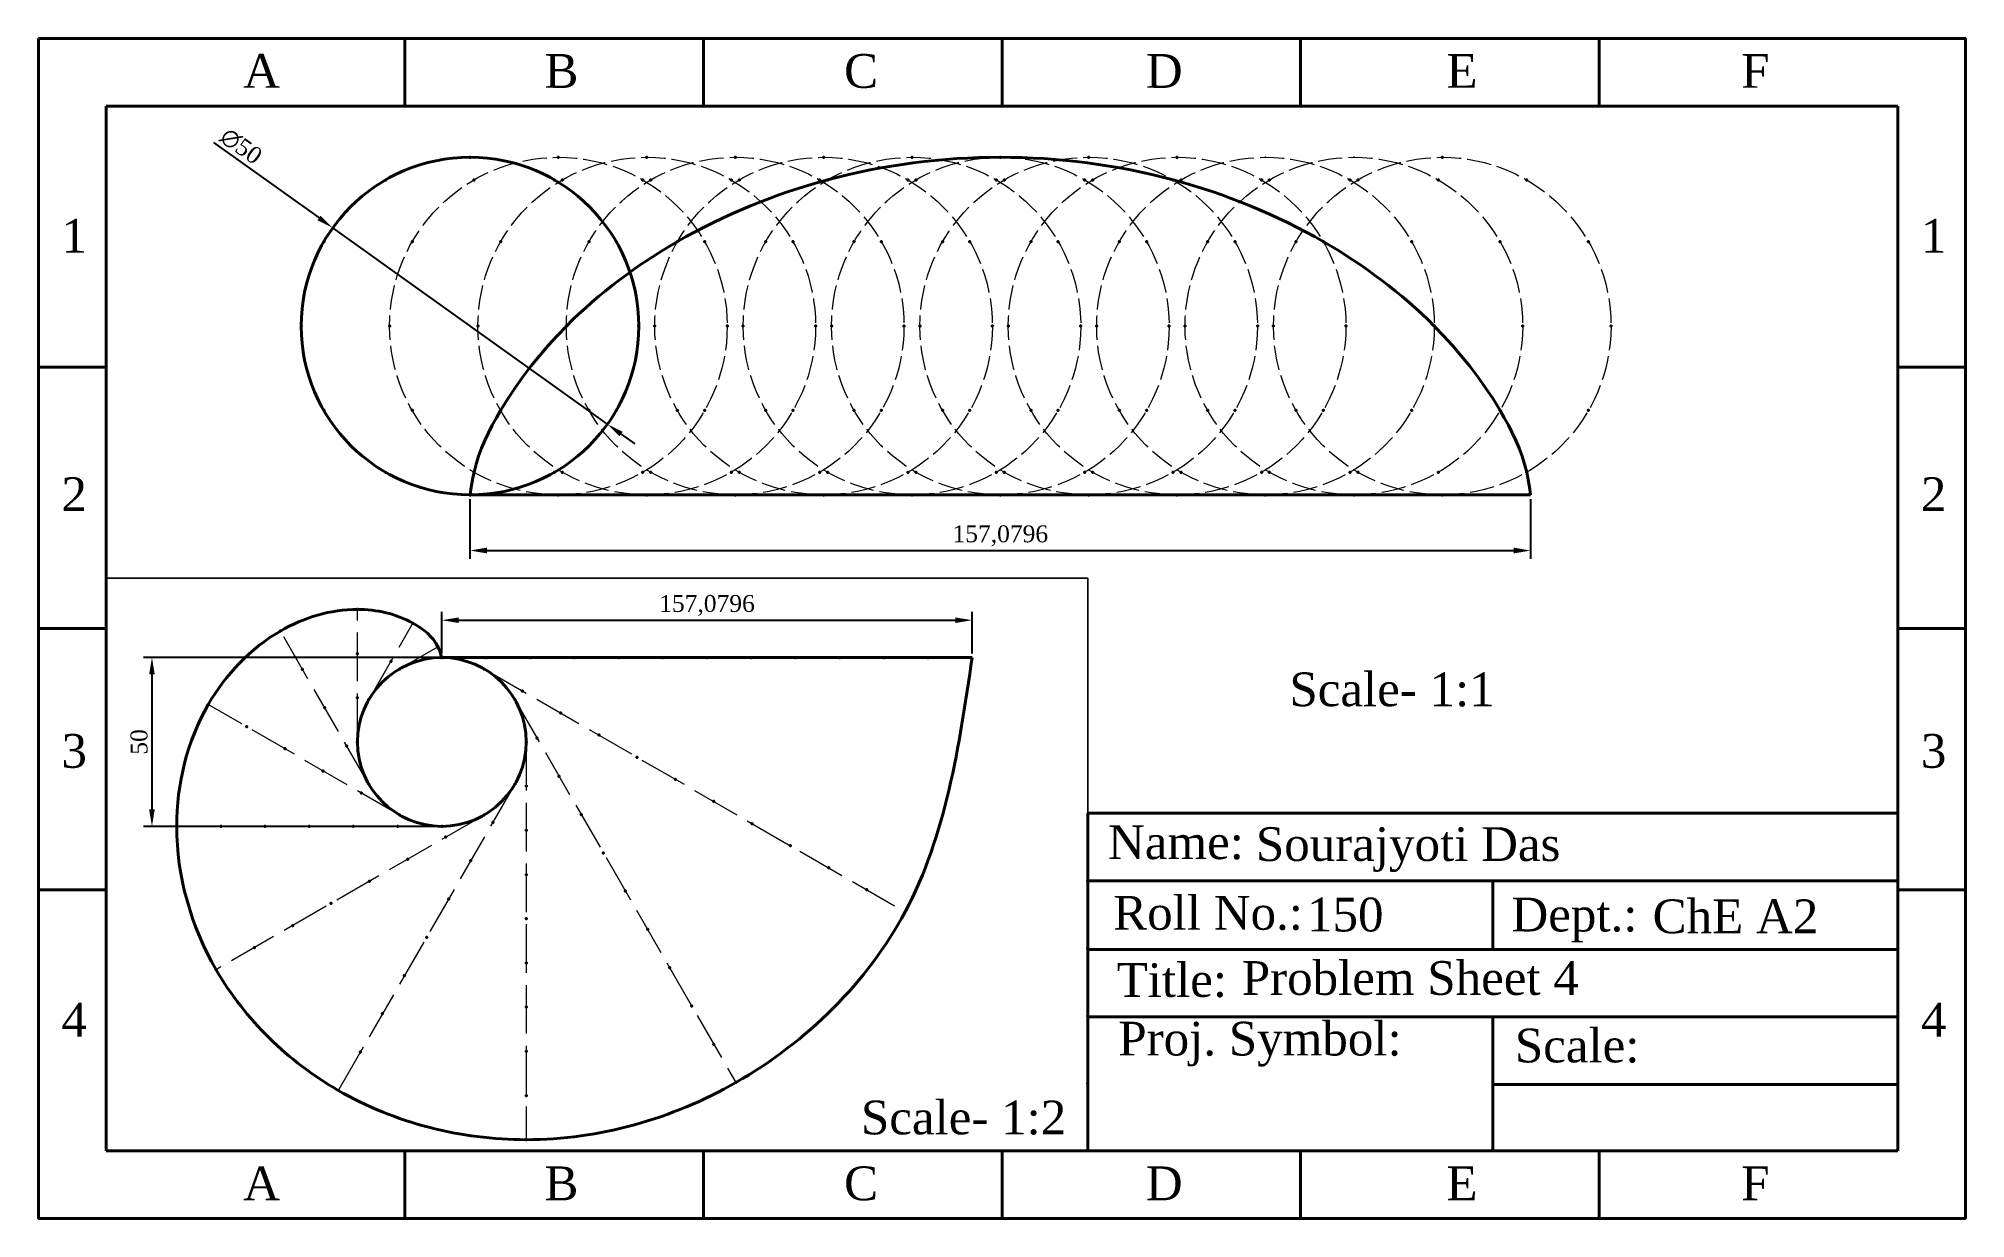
# Paper-space layout 'Layout1' of a CAD drawing. Header units: millimetres. Extents: x 1 to 286, y 1 to 175.
# The model-space entities are those that its viewports show. They can reach past a viewport. Long polylines and large blocks are cut down to what shows.
import ezdxf

# ---------------------------------------------------------------- set-up
doc = ezdxf.new("R2010")
doc.units = ezdxf.units.MM
doc.header["$PDSIZE"] = -2.5
doc.linetypes.add('ACAD_ISO02W100', pattern=[15, 12, -3])
for name, color, linetype, lineweight in [('Dimension', 123, 'Continuous', 18), ('Hidden', 5, 'ACAD_ISO02W100', 18), ('Margin', 7, 'Continuous', 40), ('Object', 7, 'Continuous', 40), ('Text', 7, 'Continuous', 25), ('Thin', 7, 'Continuous', 18), ('Viewport', 7, 'Continuous', 18)]:
    doc.layers.add(name, color=color, linetype=linetype, lineweight=lineweight)
doc.styles.get("Standard").update_dxf_attribs({"font": 'times.ttf'})
doc.dimstyles.new('ISO-25', dxfattribs={"dimtxt": 2.5, "dimasz": 2.5, "dimexe": 1.25, "dimexo": 0.625, "dimtad": 1, "dimtxsty": 'Standard', "dimcen": 2.5, "dimadec": 0, "dimazin": 0, "dimtfac": 1, "dimtmove": 0, "dimatfit": 3, "dimfxl": 1, "dimarcsym": 0})

# ---------------------------------------------------------------- blocks, each defined once
blk = doc.blocks.new('*D9')
at = {"layer": 'Defpoints', "color": 0, "transparency": 16777216}
for p in [(60.54, 83.7), (17.61, 58.7), (60.54, 58.7)]:
    blk.add_point(p, dxfattribs=at)
at = {"layer": 'Dimension', "color": 0, "lineweight": -2, "transparency": 16777216}
for p, q in [((59.92, 83.7), (16.36, 83.7)), ((17.61, 81.2), (17.61, 61.2)), ((59.92, 58.7), (16.36, 58.7))]:
    blk.add_line(p, q, dxfattribs=at)
at = {"layer": 'Dimension', "color": 0, "transparency": 16777216}
for points in [[(17.19, 81.2), (18.02, 81.2), (17.61, 83.7)], [(17.19, 61.2), (18.02, 61.2), (17.61, 58.7)]]:
    blk.add_solid(points, dxfattribs=at)
at = {"layer": 'Dimension', "color": 0, "transparency": 16777216, "insert": (15.71, 71.2), "char_height": 2.5, "attachment_point": 5, "rotation": 90}
blk.add_mtext('50', dxfattribs=at)
blk = doc.blocks.new('*D12')
at = {"layer": 'Defpoints', "color": 0, "transparency": 16777216}
for p in [(139.08, 89.23), (60.54, 83.7), (139.08, 83.7)]:
    blk.add_point(p, dxfattribs=at)
at = {"layer": 'Dimension', "color": 0, "lineweight": -2, "transparency": 16777216}
for p, q in [((60.54, 84.32), (60.54, 90.48)), ((63.04, 89.23), (136.58, 89.23)), ((139.08, 84.32), (139.08, 90.48))]:
    blk.add_line(p, q, dxfattribs=at)
at = {"layer": 'Dimension', "color": 0, "transparency": 16777216}
for points in [[(63.04, 89.64), (63.04, 88.81), (60.54, 89.23)], [(136.58, 89.64), (136.58, 88.81), (139.08, 89.23)]]:
    blk.add_solid(points, dxfattribs=at)
at = {"layer": 'Dimension', "color": 0, "transparency": 16777216, "insert": (99.81, 91.41), "char_height": 2.5, "attachment_point": 5}
blk.add_mtext('157,0796', dxfattribs=at)
blk = doc.blocks.new('*D3')
at = {"layer": 'Defpoints', "color": 0, "transparency": 16777216}
for p in [(6645715.46, 6097223.52), (6645756.13, 6097194.43)]:
    blk.add_point(p, dxfattribs=at)
at = {"layer": 'Dimension', "color": 0, "lineweight": -2, "transparency": 16777216}
for p, q in [((6645697.78, 6097236.17), (6645713.43, 6097224.98)), ((6645756.13, 6097194.43), (6645715.46, 6097223.52)), ((6645758.16, 6097192.97), (6645760.19, 6097191.52))]:
    blk.add_line(p, q, dxfattribs=at)
at = {"layer": 'Dimension', "color": 0, "transparency": 16777216}
for points in [[(6645713.67, 6097225.31), (6645713.19, 6097224.64), (6645715.46, 6097223.52)], [(6645758.4, 6097193.31), (6645757.92, 6097192.63), (6645756.13, 6097194.43)]]:
    blk.add_solid(points, dxfattribs=at)
at = {"layer": 'Dimension', "color": 0, "transparency": 16777216, "insert": (6645701.89, 6097235.6), "char_height": 2.5, "attachment_point": 5, "rotation": 324.4171}
blk.add_mtext('∅50', dxfattribs=at)
blk = doc.blocks.new('*D4')
at = {"layer": 'Defpoints', "color": 0, "transparency": 16777216}
for p in [(6645735.79, 6097183.97), (6645892.87, 6097183.97), (6645892.87, 6097175.73)]:
    blk.add_point(p, dxfattribs=at)
at = {"layer": 'Dimension', "color": 0, "lineweight": -2, "transparency": 16777216}
for p, q in [((6645735.79, 6097183.35), (6645735.79, 6097174.48)), ((6645892.87, 6097183.35), (6645892.87, 6097174.48)), ((6645738.29, 6097175.73), (6645890.37, 6097175.73))]:
    blk.add_line(p, q, dxfattribs=at)
at = {"layer": 'Dimension', "color": 0, "transparency": 16777216}
for points in [[(6645738.29, 6097176.15), (6645738.29, 6097175.31), (6645735.79, 6097175.73)], [(6645890.37, 6097176.15), (6645890.37, 6097175.31), (6645892.87, 6097175.73)]]:
    blk.add_solid(points, dxfattribs=at)
at = {"layer": 'Dimension', "color": 0, "transparency": 16777216, "insert": (6645814.33, 6097177.91), "char_height": 2.5, "attachment_point": 5}
blk.add_mtext('157,0796', dxfattribs=at)

msp = doc.modelspace()

# ---------------------------------------------------------------- linework, layer by layer
at = {"layer": 'Hidden', "ltscale": 0.3}
for p, q in [((6646121.24822, 6097208.9739), (6646121.24822, 6097248.2438)), ((6646124.59759, 6097221.4739), (6646137.68755, 6097244.14639)), ((6646124.59759, 6097196.4739), (6646098.41765, 6097241.81888)), ((6646133.74822, 6097230.62454), (6646145.08446, 6097237.16952)), ((6646158.74822, 6097230.62454), (6646283.4469, 6097158.62972)), ((6646133.74822, 6097187.32327), (6646077.067, 6097220.04819)), ((6646167.89886, 6097221.4739), (6646233.34869, 6097108.11147)), ((6646171.24822, 6097208.9739), (6646171.24822, 6097091.1642)), ((6646167.89886, 6097196.4739), (6646115.53899, 6097105.78395)), ((6646158.74822, 6097187.32327), (6646079.39451, 6097141.50839)), ((6646146.24822, 6097183.9739), (6646067.70842, 6097183.9739))]:
    msp.add_line(p, q, dxfattribs=at)
for centre in [(6645748.88455, 6097208.9739), (6645761.97452, 6097208.9739), (6645775.06448, 6097208.9739), (6645788.15445, 6097208.9739), (6645801.24442, 6097208.9739), (6645814.33438, 6097208.9739), (6645827.42435, 6097208.9739), (6645840.51432, 6097208.9739), (6645853.60428, 6097208.9739), (6645866.69425, 6097208.9739), (6645879.78422, 6097208.9739)]:
    msp.add_circle(centre, 25, dxfattribs=at)
at = {"layer": 'Object'}
for p, q in [((6646146.24822, 6097233.9739), (6646303.32782, 6097233.9739)), ((6645735.79458, 6097183.9739), (6645892.87418, 6097183.9739))]:
    msp.add_line(p, q, dxfattribs=at)
for centre in [(6645735.79458, 6097208.9739), (6646146.24822, 6097208.9739)]:
    msp.add_circle(centre, 25, dxfattribs=at)
for points in [[(6646146.24822, 6097233.9739), (6646145.08446, 6097237.16952), (6646137.68755, 6097244.14639), (6646121.24822, 6097248.2438), (6646098.41765, 6097241.81888), (6646077.067, 6097220.04819), (6646067.70842, 6097183.9739), (6646079.39451, 6097141.50839), (6646115.53899, 6097105.78395), (6646171.24822, 6097091.1642), (6646233.34869, 6097108.11147), (6646283.4469, 6097158.62972), (6646303.32782, 6097233.9739)], [(6645735.79458, 6097183.9739), (6645736.38455, 6097187.32327), (6645740.32388, 6097196.4739), (6645750.06448, 6097208.9739), (6645766.50381, 6097221.4739), (6645788.74442, 6097230.62454), (6645814.33438, 6097233.9739), (6645839.92435, 6097230.62454), (6645862.16495, 6097221.4739), (6645878.60428, 6097208.9739), (6645888.34488, 6097196.4739), (6645892.28422, 6097187.32327), (6645892.87418, 6097183.9739)]]:
    msp.add_spline(points, degree=3, dxfattribs=at)
for p in [(6646121.24822, 6097248.2438), (6646137.68755, 6097244.14639), (6646098.41765, 6097241.81888), (6646145.08446, 6097237.16952), (6645735.79458, 6097233.9739), (6645748.88455, 6097233.9739), (6645761.97452, 6097233.9739), (6645775.06448, 6097233.9739), (6645788.15445, 6097233.9739), (6645801.24442, 6097233.9739), (6645814.33438, 6097233.9739), (6645827.42435, 6097233.9739), (6645840.51432, 6097233.9739), (6645879.78422, 6097233.9739), (6646121.24822, 6097235.15384), (6646146.24822, 6097233.9739), (6646159.33819, 6097233.9739), (6646172.42815, 6097233.9739), (6646185.51812, 6097233.9739), (6646198.60809, 6097233.9739), (6646211.69805, 6097233.9739), (6646224.78802, 6097233.9739), (6646237.87799, 6097233.9739), (6646250.96795, 6097233.9739), (6646264.05792, 6097233.9739), (6646277.14789, 6097233.9739), (6646290.23785, 6097233.9739), (6646131.14257, 6097232.81015), (6645723.29458, 6097230.62454), (6645736.38455, 6097230.62454), (6645748.29458, 6097230.62454), (6645749.47452, 6097230.62454), (6645761.38455, 6097230.62454), (6645762.56448, 6097230.62454), (6645774.47452, 6097230.62454), (6645775.65445, 6097230.62454), (6645787.56448, 6097230.62454), (6645788.74442, 6097230.62454), (6645800.65445, 6097230.62454), (6645801.83438, 6097230.62454), (6645813.74442, 6097230.62454), (6645814.92435, 6097230.62454), (6645826.83438, 6097230.62454), (6645828.01432, 6097230.62454), (6645839.92435, 6097230.62454), (6645841.10428, 6097230.62454), (6645853.01432, 6097230.62454), (6645854.19425, 6097230.62454), (6645866.10428, 6097230.62454), (6645867.28422, 6097230.62454), (6645879.19425, 6097230.62454), (6645892.28422, 6097230.62454), (6646104.96264, 6097230.48264), (6646133.74822, 6097230.62454), (6646158.74822, 6097230.62454), (6646170.08446, 6097224.07956), (6645714.14395, 6097221.4739), (6645727.23391, 6097221.4739), (6645740.32388, 6097221.4739), (6645753.41385, 6097221.4739), (6645757.44522, 6097221.4739), (6645766.50381, 6097221.4739), (6645770.53518, 6097221.4739), (6645779.59378, 6097221.4739), (6645783.62515, 6097221.4739), (6645792.68375, 6097221.4739), (6645796.71512, 6097221.4739), (6645805.77371, 6097221.4739), (6645809.80508, 6097221.4739), (6645818.86368, 6097221.4739), (6645822.89505, 6097221.4739), (6645831.95365, 6097221.4739), (6645835.98502, 6097221.4739), (6645845.04361, 6097221.4739), (6645849.07498, 6097221.4739), (6645858.13358, 6097221.4739), (6645862.16495, 6097221.4739), (6645875.25492, 6097221.4739), (6645888.34488, 6097221.4739), (6645901.43485, 6097221.4739), (6646077.067, 6097220.04819), (6646121.24822, 6097222.06387), (6646124.59759, 6097221.4739), (6646167.89886, 6097221.4739), (6646111.50762, 6097219.14639), (6646181.42071, 6097217.53457), (6646088.40325, 6097213.5032), (6646192.75695, 6097210.98959), (6645710.79458, 6097208.9739), (6645723.88455, 6097208.9739), (6645736.97452, 6097208.9739), (6645750.06448, 6097208.9739), (6645760.79458, 6097208.9739), (6645763.15445, 6097208.9739), (6645773.88455, 6097208.9739), (6645776.24442, 6097208.9739), (6645786.97452, 6097208.9739), (6645789.33438, 6097208.9739), (6645800.06448, 6097208.9739), (6645802.42435, 6097208.9739), (6645813.15445, 6097208.9739), (6645815.51432, 6097208.9739), (6645826.24442, 6097208.9739), (6645828.60428, 6097208.9739), (6645839.33438, 6097208.9739), (6645841.69425, 6097208.9739), (6645852.42435, 6097208.9739), (6645854.78422, 6097208.9739), (6645865.51432, 6097208.9739), (6645878.60428, 6097208.9739), (6645891.69425, 6097208.9739), (6645904.78422, 6097208.9739), (6646121.24822, 6097208.9739), (6646171.24822, 6097208.9739), (6646174.44384, 6097210.13766), (6646099.73949, 6097206.95822), (6646118.0526, 6097207.81015), (6646204.09319, 6097204.44461), (6646111.07573, 6097200.41324), (6645714.14395, 6097196.4739), (6645727.23391, 6097196.4739), (6645740.32388, 6097196.4739), (6645753.41385, 6097196.4739), (6645757.44522, 6097196.4739), (6645766.50381, 6097196.4739), (6645770.53518, 6097196.4739), (6645779.59378, 6097196.4739), (6645783.62515, 6097196.4739), (6645792.68375, 6097196.4739), (6645796.71512, 6097196.4739), (6645805.77371, 6097196.4739), (6645809.80508, 6097196.4739), (6645818.86368, 6097196.4739), (6645822.89505, 6097196.4739), (6645831.95365, 6097196.4739), (6645835.98502, 6097196.4739), (6645845.04361, 6097196.4739), (6645849.07498, 6097196.4739), (6645858.13358, 6097196.4739), (6645862.16495, 6097196.4739), (6645875.25492, 6097196.4739), (6645888.34488, 6097196.4739), (6645901.43485, 6097196.4739), (6646124.59759, 6097196.4739), (6646167.89886, 6097196.4739), (6646180.98882, 6097198.80142), (6646215.42944, 6097197.89962), (6646122.41198, 6097193.86825), (6646171.24822, 6097195.88394), (6646226.76568, 6097191.35464), (6645723.29458, 6097187.32327), (6645736.38455, 6097187.32327), (6645748.29458, 6097187.32327), (6645749.47452, 6097187.32327), (6645761.38455, 6097187.32327), (6645762.56448, 6097187.32327), (6645774.47452, 6097187.32327), (6645775.65445, 6097187.32327), (6645787.56448, 6097187.32327), (6645788.74442, 6097187.32327), (6645800.65445, 6097187.32327), (6645801.83438, 6097187.32327), (6645813.74442, 6097187.32327), (6645814.92435, 6097187.32327), (6645826.83438, 6097187.32327), (6645828.01432, 6097187.32327), (6645839.92435, 6097187.32327), (6645841.10428, 6097187.32327), (6645853.01432, 6097187.32327), (6645854.19425, 6097187.32327), (6645866.10428, 6097187.32327), (6645867.28422, 6097187.32327), (6645879.19425, 6097187.32327), (6645892.28422, 6097187.32327), (6646133.74822, 6097187.32327), (6646158.74822, 6097187.32327), (6646161.35387, 6097185.13766), (6646187.53381, 6097187.46517), (6645735.79458, 6097183.9739), (6645748.88455, 6097183.9739), (6645761.97452, 6097183.9739), (6645775.06448, 6097183.9739), (6645788.15445, 6097183.9739), (6645801.24442, 6097183.9739), (6645814.33438, 6097183.9739), (6645827.42435, 6097183.9739), (6645840.51432, 6097183.9739), (6645853.60428, 6097183.9739), (6645866.69425, 6097183.9739), (6645879.78422, 6097183.9739), (6646067.70842, 6097183.9739), (6646080.79839, 6097183.9739), (6646093.88835, 6097183.9739), (6646106.97832, 6097183.9739), (6646120.06829, 6097183.9739), (6646133.15825, 6097183.9739), (6646146.24822, 6097183.9739), (6646171.24822, 6097182.79397), (6646238.10193, 6097184.80966), (6646147.41198, 6097180.77829), (6646249.43817, 6097178.26467), (6646136.07573, 6097174.2333), (6646154.80889, 6097173.80142), (6646194.07879, 6097176.12893), (6646260.77441, 6097171.71969), (6646171.24822, 6097169.704), (6646124.73949, 6097167.68832), (6646272.11066, 6097165.17471), (6646148.26391, 6097162.46517), (6646200.62377, 6097164.79269), (6646113.40325, 6097161.14334), (6646171.24822, 6097156.61404), (6646283.4469, 6097158.62972), (6646102.067, 6097154.59835), (6646141.71892, 6097151.12893), (6646207.16876, 6097153.45644), (6646090.73076, 6097148.05337), (6646171.24822, 6097143.52407), (6646079.39451, 6097141.50839), (6646135.17394, 6097139.79269), (6646213.71374, 6097142.1202), (6646128.62896, 6097128.45644), (6646171.24822, 6097130.4341), (6646220.25872, 6097130.78395), (6646226.80371, 6097119.44771), (6646122.08397, 6097117.1202), (6646171.24822, 6097117.34414), (6646233.34869, 6097108.11147), (6646115.53899, 6097105.78395), (6646171.24822, 6097104.25417), (6646171.24822, 6097091.1642)]:
    msp.add_point(p, dxfattribs=at)
at = {"layer": 'Thin'}
for p in [(6645853.60428, 6097233.9739), (6645866.69425, 6097233.9739)]:
    msp.add_point(p, dxfattribs=at)

# ---------------------------------------------------------------- dimensions: what is measured, and where the dimension line sits
at = {"layer": 'Dimension'}
dim = msp.add_diameter_dim_2p(p1=(6645756.12645, 6097194.42691), p2=(6645715.46271, 6097223.5209), dimstyle='ISO-25', override={"dimdec": 1, "dimadec": 1, "dimtdec": 1, "dimfrac": 2}, dxfattribs=at)
dim.commit()
dim.dimension.update_dxf_attribs({"geometry": '*D3', "text_midpoint": (6645700.76608, 6097234.036), "dimtype": 163})
dim = msp.add_linear_dim(base=(6645892.87418, 6097175.72973), p1=(6645735.79458, 6097183.9739), p2=(6645892.87418, 6097183.9739), dimstyle='ISO-25', override={"dimdec": 4, "dimadec": 1, "dimtdec": 1, "dimfrac": 2}, dxfattribs=at)
dim.commit()
dim.dimension.update_dxf_attribs({"geometry": '*D4', "text_midpoint": (6645814.33438, 6097177.91205)})

psp = doc.layouts.get("Layout1")

# ---------------------------------------------------------------- linework, layer by layer
at = {"layer": 'Margin'}
for p, q in [((55.040557, 165.371879), (55.040557, 175.371879)), ((99.270279, 165.371879), (99.270279, 175.371879)), ((143.5, 165.371879), (143.5, 175.371879)), ((187.729721, 165.371879), (187.729721, 175.371879)), ((231.959442, 165.371879), (231.959442, 175.371879)), ((10.810836, 165.371879), (276.189164, 165.371879)), ((10.810836, 10.628118), (10.810836, 165.371879)), ((276.189164, 165.371879), (276.189164, 10.628118)), ((10.810836, 126.685939), (0.810836, 126.685939)), ((286.189164, 126.685939), (276.189164, 126.685939)), ((10.810836, 87.999999), (0.810836, 87.999999)), ((286.189164, 87.999999), (276.189164, 87.999999)), ((156.189164, 10.628118), (156.189164, 60.628118)), ((156.189164, 60.628118), (276.189164, 60.628118)), ((10.810836, 49.314058), (0.810836, 49.314058)), ((156.189164, 50.628118), (276.189164, 50.628118)), ((216.189164, 50.628118), (216.189164, 40.466838)), ((286.189164, 49.314058), (276.189164, 49.314058)), ((156.189164, 40.466838), (276.189164, 40.466838)), ((156.189164, 30.466838), (276.189164, 30.466838)), ((216.189164, 30.466838), (216.189164, 10.628118)), ((216.189164, 20.466838), (276.189164, 20.466838)), ((276.189164, 10.628118), (10.810836, 10.628118)), ((55.040557, 0.628118), (55.040557, 10.628118)), ((99.270279, 0.628118), (99.270279, 10.628118)), ((143.5, 0.628118), (143.5, 10.628118)), ((276.189164, 10.628118), (156.189164, 10.628118)), ((187.729721, 0.628118), (187.729721, 10.628118)), ((231.959442, 0.628118), (231.959442, 10.628118))]:
    psp.add_line(p, q, dxfattribs=at)
psp.add_lwpolyline([(0.810836, 175.371879), (286.189164, 175.371879), (286.189164, 0.628118), (0.810836, 0.628118)], close=True, dxfattribs=at)
for p in [(55.040557, 165.371879), (99.270279, 165.371879), (143.5, 165.371879), (187.729721, 165.371879), (231.959442, 165.371879), (10.810836, 126.685939), (10.810836, 87.999999), (10.810836, 49.314058), (156.189164, 50.628118), (216.189164, 50.628118), (156.189164, 40.628118), (156.189164, 30.628118), (216.189164, 30.466838), (156.189164, 20.628118)]:
    psp.add_point(p, dxfattribs=at)
at = {"layer": 'Viewport'}
psp.add_lwpolyline([(10.810836, 165.371879), (10.817052, 95.451849), (156.189164, 95.451849), (156.189164, 60.628118), (276.189164, 60.628118), (276.189164, 165.371879), (10.810836, 165.371879)], close=True, dxfattribs=at)

# ---------------------------------------------------------------- texts
at = {"layer": 'Margin'}
for s, p in [('1', (4.205689, 143.668173)), ('1', (279.584016, 143.668173)), ('2', (4.205689, 105.393953)), ('2', (279.584016, 105.393953)), ('3', (4.205689, 67.374894)), ('3', (279.584016, 67.374894)), ('Name:', (159.195333, 53.851336)), ('Roll No.:', (159.961344, 43.389716)), ('Dept.:', (218.944223, 43.134554)), ('Title:', (160.472019, 33.438418)), ('4', (4.205689, 27.569705)), ('4', (279.584016, 27.569705)), ('Proj. Symbol:', (160.727355, 24.762929)), ('Scale:', (219.454897, 23.742282))]:
    psp.add_text(s, height=5, dxfattribs=at).set_placement(p)
at = {"layer": 'Margin', "char_height": 5, "attachment_point": 1}
for s, width, insert in [('A', 5, (31.121306, 173.073997)), ('B', 5, (75.736809, 173.073997)), ('C', 0.9471874, (120.110345, 173.073997)), ('D', 0.9471874, (164.803115, 173.073997)), ('E', 0.9471874, (209.315573, 173.073997)), ('F', 0.9471874, (252.978224, 173.073997)), ('A', 5, (31.121306, 8.330235)), ('B', 5, (75.736809, 8.330235)), ('C', 0.9471874, (120.110345, 8.330235)), ('D', 0.9471874, (164.803115, 8.330235)), ('E', 0.9471874, (209.315573, 8.330235)), ('F', 0.9471874, (252.978224, 8.330235))]:
    psp.add_mtext_dynamic_manual_height_columns(s, width=width, gutter_width=25, heights=[0], dxfattribs=dict(at, insert=insert))
at = {"layer": 'Text'}
for s, p in [('Sourajyoti Das', (181.100896, 53.57422)), ('150', (188.673523, 43.136401)), ('ChE A2', (239.854047, 42.875455)), ('Problem Sheet 4', (179.011895, 33.742365))]:
    psp.add_text(s, height=5, dxfattribs=at).set_placement(p)
at = {"layer": 'Text', "char_height": 5, "attachment_point": 1}
for s, width, insert in [('Scale- 1:1', 65.28127974, (186.062272, 81.495384)), ('Scale- 1:2', 33.58029534, (122.608868, 18.085637))]:
    psp.add_mtext_dynamic_manual_height_columns(s, width=width, gutter_width=25, heights=[0], dxfattribs=dict(at, insert=insert))

# ---------------------------------------------------------------- dimensions: what is measured, and where the dimension line sits
at = {"layer": 'Dimension'}
dim = psp.add_linear_dim(base=(139.082382, 89.227612), p1=(60.542582, 83.696931), p2=(139.082382, 83.696931), dimstyle='ISO-25', override={"dimdec": 4, "dimlfac": -2, "dimadec": 1, "dimtdec": 1, "dimfrac": 2}, dxfattribs=at)
dim.commit()
dim.dimension.update_dxf_attribs({"geometry": '*D12', "text_midpoint": (99.812482, 91.40993)})
dim = psp.add_linear_dim(base=(17.607554, 58.696931), p1=(60.542582, 83.696931), p2=(60.542582, 58.696931), angle=90, dimstyle='ISO-25', override={"dimdec": 1, "dimlfac": -2, "dimadec": 1, "dimtdec": 1, "dimfrac": 2}, dxfattribs=at)
dim.commit()
dim.dimension.update_dxf_attribs({"geometry": '*D9', "text_midpoint": (15.710924, 71.196931)})

# ---------------------------------------------------------------- viewports
at = {"layer": 'Viewport'}
vp = psp.add_viewport(center=(143.5, 112.999999), size=(265.378327, 104.74376104), view_center_point=(6645814.579865, 6097189.183063), view_height=104.74376147, status=3, dxfattribs=at)
vp.dxf.flags = 0x10000  # cut along an outline
vp.dxf.clipping_boundary_handle = psp.add_lwpolyline([(10.810836, 165.371879), (10.817052, 95.451849), (156.189164, 95.451849), (156.189164, 60.628118), (276.189164, 60.628118), (276.189164, 165.371879), (10.810836, 165.371879)], format="xyb", close=True, dxfattribs={"invisible": 1}).dxf.handle
psp.add_viewport(center=(83.503108, 53.039984), size=(145.372111, 84.82373083), view_center_point=(6646192.169271, 6097172.660008), view_height=169.64746194, dxfattribs=at)

doc.saveas('drawing.dxf')
